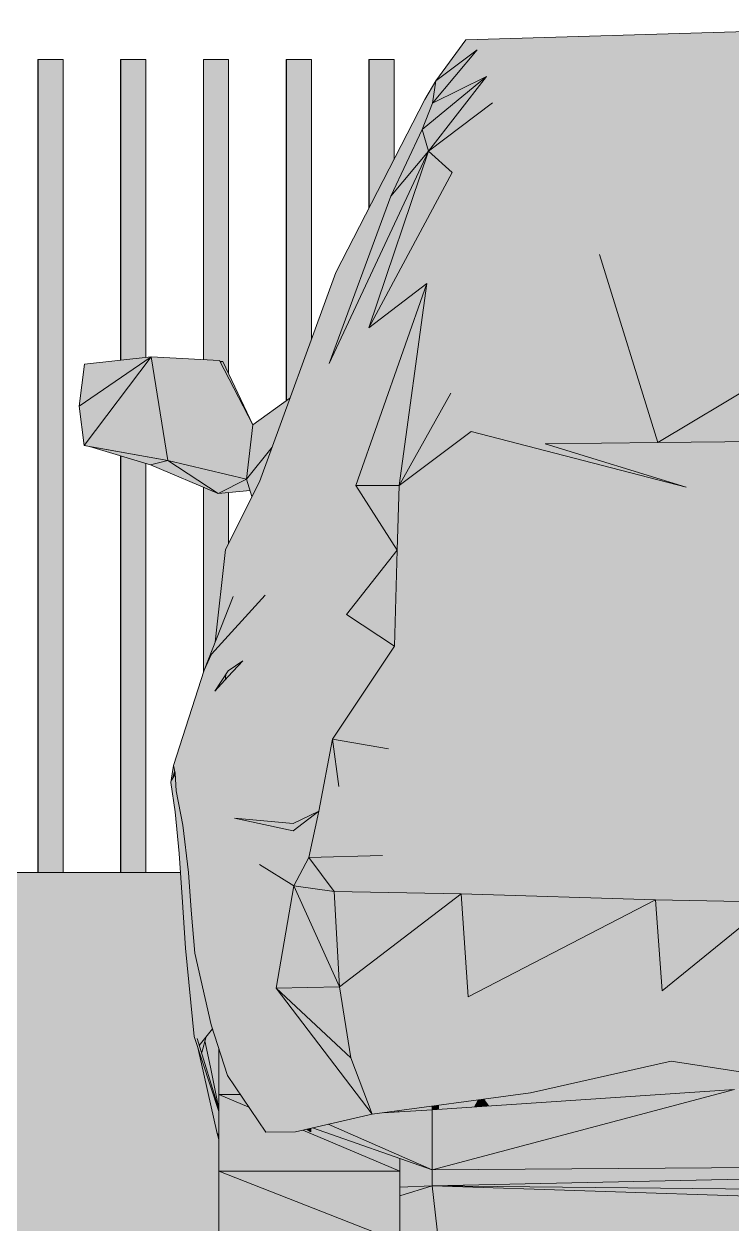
# Model space of a CAD drawing. Header units: millimetres. Extents: x 365175 to 2667127, y -330297 to -162108.
# Drawn here: x 2306434 to 2307288, y -323757 to -322311 of the extents above; entities that cross this region are included whole.
import ezdxf

# ---------------------------------------------------------------- set-up
doc = ezdxf.new("R2010")
doc.units = ezdxf.units.MM
doc.header["$MEASUREMENT"] = 0
doc.layers.add('Cars', color=7, linetype='Continuous')
doc.layers.add('TopoAlt', color=7, linetype='Continuous')

# ---------------------------------------------------------------- blocks, each defined once
blk = doc.blocks.new('Élément de coupe_1405_4', base_point=(2775447.7, -323933.6))
at = {"layer": 'TopoAlt', "linetype": 'Continuous', "lineweight": 0, "true_color": 0x000000}
for points in [[(2302861.8, -323933.6), (2306669.4, -323933.6), (2306669.4, -323655.8), (2306667.3, -323648.3), (2306643.8, -323544.7), (2306643.8, -323544.5), (2306639.6, -323531.6), (2306629.3, -323425.1), (2306625.2, -323363.5), (2306623.1, -323333.6), (2302861.8, -323333.6)], [(2306654.1, -323531.6), (2306652.6, -323536.8), (2306659.1, -323568.5), (2306669.3, -323618.8), (2306669.4, -323619), (2306669.4, -323546.4), (2306661.6, -323522.1)]]:
    blk.add_hatch(color=18, dxfattribs=at).paths.add_polyline_path(points)
at = {"layer": 'TopoAlt', "color": 190, "linetype": 'Continuous', "lineweight": 5, "true_color": 0x8002ff}
blk.add_line((2306623.1, -323333.6), (2302861.8, -323333.6), dxfattribs=at)
blk = doc.blocks.new('Élément de coupe_1485_4', base_point=(2775447.7, -323933.6))
at = {"layer": 'Cars', "linetype": 'Continuous', "lineweight": 0, "true_color": 0x000000}
for points in [[(2306967.1, -322330.1), (2306980.6, -322341.9), (2307604, -322310.8)], [(2307604, -322310.8), (2306980.6, -322341.9), (2307602.9, -322317.2)], [(2306930.7, -322379.2), (2306980.6, -322341.9), (2306967.1, -322330.1)], [(2307602.9, -322317.2), (2306980.6, -322341.9), (2307389, -322335.6)], [(2306926.8, -322406.5), (2306980.6, -322341.9), (2306930.7, -322379.2)], [(2306980.6, -322341.9), (2306926.8, -322406.5), (2306991.9, -322374)], [(2307389, -322335.6), (2306980.6, -322341.9), (2307173.5, -322360.5)], [(2306991.9, -322374), (2307173.5, -322360.5), (2306980.6, -322341.9)], [(2307173.5, -322360.5), (2307234.8, -322381.9), (2307389, -322335.6)], [(2307445.1, -322355.1), (2307389, -322335.6), (2307234.8, -322381.9)], [(2307445.1, -322355.1), (2307234.8, -322381.9), (2307413.1, -322442.2)], [(2306914.4, -322438.1), (2306991.9, -322374), (2306926.8, -322406.5)], [(2306914.4, -322438.1), (2306922.1, -322464.2), (2306991.9, -322374)], [(2306922.1, -322464.2), (2306999.2, -322406.1), (2306991.9, -322374)], [(2306991.9, -322374), (2306999.2, -322406.1), (2307173.5, -322360.5)], [(2306999.2, -322406.1), (2307126.4, -322408.9), (2307173.5, -322360.5)], [(2307234.8, -322381.9), (2307173.5, -322360.5), (2307126.4, -322408.9)], [(2306926.8, -322406.5), (2306930.7, -322379.2), (2306810.4, -322610.3)], [(2306926.8, -322406.5), (2306930.7, -322379.2), (2306810.4, -322610.3)], [(2306917.6, -322402), (2306810.4, -322610.3), (2306930.7, -322379.2)], [(2306917.6, -322402), (2306810.4, -322610.3), (2306930.7, -322379.2)], [(2307234.8, -322381.9), (2307126.4, -322408.9), (2307141.3, -322458.8)], [(2307141.3, -322458.8), (2307413.1, -322442.2), (2307234.8, -322381.9)], [(2306822.9, -322610.1), (2306926.8, -322406.5), (2306810.4, -322610.3)], [(2306822.9, -322610.1), (2306926.8, -322406.5), (2306810.4, -322610.3)], [(2306926.8, -322406.5), (2306822.9, -322610.1), (2306914.4, -322438.1)], [(2306926.8, -322406.5), (2306822.9, -322610.1), (2306914.4, -322438.1)], [(2306950.5, -322489.8), (2306999.2, -322406.1), (2306922.1, -322464.2)], [(2306999.2, -322406.1), (2306950.5, -322489.8), (2307055.4, -322433.6)], [(2307055.4, -322433.6), (2307126.4, -322408.9), (2306999.2, -322406.1)], [(2307126.4, -322408.9), (2307055.4, -322433.6), (2307141.3, -322458.8)], [(2306914.4, -322438.1), (2306822.9, -322610.1), (2306876.7, -322518.6)], [(2306914.4, -322438.1), (2306822.9, -322610.1), (2306876.7, -322518.6)], [(2306922.1, -322464.2), (2306914.4, -322438.1), (2306876.7, -322518.6)], [(2307055.4, -322433.6), (2306950.5, -322489.8), (2307015.5, -322466.2)], [(2307055.4, -322433.6), (2307015.5, -322466.2), (2307141.3, -322458.8)], [(2307141.3, -322458.8), (2307597.4, -322576.3), (2307413.1, -322442.2)], [(2306989.5, -322497.7), (2307141.3, -322458.8), (2307015.5, -322466.2)], [(2307141.3, -322458.8), (2306989.5, -322497.7), (2307127.9, -322588.7)], [(2307127.9, -322588.7), (2307597.4, -322576.3), (2307141.3, -322458.8)], [(2306850, -322677.3), (2306922.1, -322464.2), (2306802.1, -322720.2)], [(2306922.1, -322464.2), (2306876.7, -322518.6), (2306802.1, -322720.2)], [(2306922.1, -322464.2), (2306850, -322677.3), (2306950.5, -322489.8)], [(2306989.5, -322497.7), (2307015.5, -322466.2), (2306950.5, -322489.8)], [(2306920, -322623.9), (2306950.5, -322489.8), (2306850, -322677.3)], [(2306920, -322623.9), (2306989.5, -322497.7), (2306950.5, -322489.8)], [(2306989.5, -322497.7), (2306920, -322623.9), (2306967.4, -322614.6)], [(2306989.5, -322497.7), (2306967.4, -322614.6), (2307127.9, -322588.7)], [(2306876.7, -322518.6), (2306822.9, -322610.1), (2306802.1, -322720.2)], [(2306876.7, -322518.6), (2306822.9, -322610.1), (2306802.1, -322720.2)], [(2307127.9, -322588.7), (2307198.6, -322815.5), (2307597.4, -322576.3)], [(2307597.4, -322576.3), (2307198.6, -322815.5), (2307594.7, -322811.2)], [(2307127.9, -322588.7), (2306967.4, -322614.6), (2307062.6, -322817)], [(2307198.6, -322815.5), (2307127.9, -322588.7), (2307062.6, -322817)], [(2306740.6, -322832.2), (2306822.9, -322610.1), (2306718.2, -322862.7)], [(2306740.6, -322832.2), (2306822.9, -322610.1), (2306718.2, -322862.7)], [(2306718.2, -322862.7), (2306822.9, -322610.1), (2306810.4, -322610.3)], [(2306718.2, -322862.7), (2306822.9, -322610.1), (2306810.4, -322610.3)], [(2306822.9, -322610.1), (2306740.6, -322832.2), (2306802.1, -322720.2)], [(2306822.9, -322610.1), (2306740.6, -322832.2), (2306802.1, -322720.2)], [(2306967.4, -322614.6), (2306920, -322623.9), (2306948.8, -322756.1)], [(2306948.8, -322756.1), (2307062.6, -322817), (2306967.4, -322614.6)], [(2306886.5, -322867.3), (2306920, -322623.9), (2306834.5, -322867.1)], [(2306920, -322623.9), (2306850, -322677.3), (2306834.5, -322867.1)], [(2306886.5, -322867.3), (2306948.8, -322756.1), (2306920, -322623.9)], [(2306834.5, -322867.1), (2306850, -322677.3), (2306769.8, -322897.6)], [(2306850, -322677.3), (2306802.1, -322720.2), (2306769.8, -322897.6)], [(2306501.1, -322771.7), (2306507.1, -322818.9), (2306587.6, -322712.3)], [(2306587.6, -322712.3), (2306507.2, -322721.1), (2306501.1, -322771.7)], [(2306507.1, -322818.9), (2306607.7, -322837.2), (2306587.6, -322712.3)], [(2306607.7, -322837.2), (2306670.3, -322716.5), (2306587.6, -322712.3)], [(2306607.7, -322837.2), (2306702.7, -322859.5), (2306670.3, -322716.5)], [(2306710.1, -322794.3), (2306670.3, -322716.5), (2306702.7, -322859.5)], [(2306670.7, -322717.4), (2306670.8, -322717.4), (2306674.3, -322717.6)], [(2306670.7, -322717.4), (2306670.8, -322717.4), (2306674.3, -322717.6)], [(2306670.8, -322717.4), (2306671.3, -322718.4), (2306674.3, -322717.6)], [(2306670.8, -322717.4), (2306671.3, -322718.4), (2306674.3, -322717.6)], [(2306674.3, -322717.6), (2306671.3, -322718.4), (2306710.1, -322794.3)], [(2306674.3, -322717.6), (2306671.3, -322718.4), (2306710.1, -322794.3)], [(2306760.7, -322825.9), (2306802.1, -322720.2), (2306740.6, -322832.2)], [(2306760.7, -322825.9), (2306802.1, -322720.2), (2306740.6, -322832.2)], [(2306778.6, -322799), (2306802.1, -322720.2), (2306760.7, -322825.9)], [(2306778.6, -322799), (2306802.1, -322720.2), (2306760.7, -322825.9)], [(2306802.1, -322720.2), (2306778.6, -322799), (2306769.8, -322897.6)], [(2306802.1, -322720.2), (2306778.6, -322799), (2306769.8, -322897.6)], [(2306710.1, -322794.3), (2306702.7, -322859.5), (2306733.4, -322821), (2306755, -322762)], [(2306973.6, -322802.2), (2306948.8, -322756.1), (2306886.5, -322867.3)], [(2306973.6, -322802.2), (2307062.6, -322817), (2306948.8, -322756.1)], [(2306769.8, -322897.6), (2306778.6, -322799), (2306721.8, -322907.1)], [(2306769.8, -322897.6), (2306778.6, -322799), (2306721.8, -322907.1)], [(2306778.6, -322799), (2306760.7, -322825.9), (2306721.8, -322907.1)], [(2306778.6, -322799), (2306760.7, -322825.9), (2306721.8, -322907.1)], [(2306886.5, -322867.3), (2307232.4, -322869.3), (2306973.6, -322802.2)], [(2306973.6, -322802.2), (2307232.4, -322869.3), (2307062.6, -322817)], [(2306607.7, -322837.2), (2306507.1, -322818.9), (2306513.5, -322820.3)], [(2306607.7, -322837.2), (2306507.1, -322818.9), (2306513.5, -322820.3)], [(2306607.7, -322837.2), (2306513.5, -322820.3), (2306587, -322842.3)], [(2306607.7, -322837.2), (2306513.5, -322820.3), (2306587, -322842.3)], [(2306702.7, -322859.5), (2306709.2, -322880.7), (2306718.2, -322862.7), (2306733.4, -322821)], [(2306703.2, -322861.2), (2306709.2, -322880.7), (2306718.2, -322862.7), (2306733.4, -322821), (2306714.3, -322844.9)], [(2306725.5, -322829), (2306714.3, -322844.9), (2306733.4, -322821), (2306734.9, -322816.9)], [(2307198.6, -322815.5), (2307062.6, -322817), (2307232.4, -322869.3)], [(2307198.6, -322815.5), (2307232.4, -322869.3), (2307594.7, -322811.2)], [(2307594.7, -322861.2), (2307594.7, -322811.2), (2307232.4, -322869.3)], [(2306587, -322842.3), (2306668.6, -322876.9), (2306607.7, -322837.2)], [(2306587, -322842.3), (2306668.6, -322876.9), (2306607.7, -322837.2)], [(2306668.6, -322876.9), (2306702.7, -322859.5), (2306607.7, -322837.2)], [(2306668.6, -322876.9), (2306702.7, -322859.5), (2306607.7, -322837.2)], [(2306721.8, -322907.1), (2306740.6, -322832.2), (2306677.5, -322944.5)], [(2306721.8, -322907.1), (2306740.6, -322832.2), (2306677.5, -322944.5)], [(2306740.6, -322832.2), (2306718.2, -322862.7), (2306677.5, -322944.5)], [(2306740.6, -322832.2), (2306718.2, -322862.7), (2306677.5, -322944.5)], [(2306760.7, -322825.9), (2306740.6, -322832.2), (2306721.8, -322907.1)], [(2306760.7, -322825.9), (2306740.6, -322832.2), (2306721.8, -322907.1)], [(2306668.6, -322876.9), (2306707, -322873.3), (2306702.7, -322859.5)], [(2306668.6, -322876.9), (2306707, -322873.3), (2306702.7, -322859.5)], [(2307594.7, -322861.2), (2307232.4, -322869.3), (2307594.7, -322933.2)], [(2306823.3, -323022.9), (2306834.5, -322867.1), (2306745.7, -323033.2)], [(2306769.8, -322897.6), (2306745.7, -323033.2), (2306834.5, -322867.1)], [(2306823.3, -323022.9), (2306884.4, -322945.3), (2306834.5, -322867.1)], [(2306886.5, -322867.3), (2306834.5, -322867.1), (2306884.4, -322945.3)], [(2306886.5, -322867.3), (2306884.4, -322945.3), (2307232.4, -322869.3)], [(2306884.4, -322945.3), (2307594.7, -323033.7), (2307232.4, -322869.3)], [(2307594.7, -323033.7), (2307594.7, -322933.2), (2307232.4, -322869.3)], [(2306721.8, -322907.1), (2306677.5, -322944.5), (2306686.7, -323000.9)], [(2306721.8, -322907.1), (2306677.5, -322944.5), (2306686.7, -323000.9)], [(2306725.3, -322999.3), (2306721.8, -322907.1), (2306686.7, -323000.9)], [(2306725.3, -322999.3), (2306721.8, -322907.1), (2306686.7, -323000.9)], [(2306769.8, -322897.6), (2306721.8, -322907.1), (2306725.3, -322999.3)], [(2306769.8, -322897.6), (2306721.8, -322907.1), (2306725.3, -322999.3)], [(2306745.7, -323033.2), (2306769.8, -322897.6), (2306725.3, -322999.3)], [(2306745.7, -323033.2), (2306769.8, -322897.6), (2306725.3, -322999.3)], [(2306677.5, -322944.5), (2306664.9, -323056.2), (2306677.5, -323024.3)], [(2306677.5, -322944.5), (2306664.9, -323056.2), (2306677.5, -323024.3)], [(2306677.5, -323024.3), (2306686.7, -323000.9), (2306677.5, -322944.5)], [(2306677.5, -323024.3), (2306686.7, -323000.9), (2306677.5, -322944.5)], [(2306881.2, -323061.1), (2306884.4, -322945.3), (2306823.3, -323022.9)], [(2306881.2, -323061.1), (2307594.7, -323033.7), (2306884.4, -322945.3)], [(2306686.7, -323000.9), (2306651.6, -323089.8), (2306660.6, -323070.5), (2306725.3, -322999.3)], [(2306686.7, -323000.9), (2306651.6, -323089.8), (2306660.6, -323070.5), (2306725.3, -322999.3)], [(2306725.3, -322999.3), (2306660.6, -323070.5), (2306745.7, -323033.2)], [(2306745.7, -323033.2), (2306725.3, -322999.3), (2306677.6, -323051.8), (2306681.2, -323052.1)], [(2306823.3, -323022.9), (2306745.7, -323033.2), (2306729.2, -323076.2)], [(2306769.4, -323111.3), (2306823.3, -323022.9), (2306729.2, -323076.2)], [(2306806.4, -323173), (2306823.3, -323022.9), (2306769.4, -323111.3)], [(2306823.3, -323022.9), (2306806.4, -323173), (2306881.2, -323061.1)], [(2306698.1, -323078.6), (2306745.7, -323033.2), (2306660.6, -323070.5)], [(2306698.1, -323078.6), (2306729.2, -323076.2), (2306745.7, -323033.2)], [(2307594.7, -323033.7), (2306881.2, -323061.1), (2307594.7, -323161)], [(2306873.9, -323184.9), (2306881.2, -323061.1), (2306806.4, -323173)], [(2306873.9, -323184.9), (2307594.7, -323161), (2306881.2, -323061.1)], [(2306660.6, -323070.5), (2306651.6, -323089.8), (2306614.7, -323204.7)], [(2306660.6, -323070.5), (2306651.6, -323089.8), (2306614.7, -323204.7)], [(2306616.5, -323214), (2306660.6, -323070.5), (2306614.7, -323204.7)], [(2306616.5, -323214), (2306660.6, -323070.5), (2306614.7, -323204.7)], [(2306617.9, -323235.4), (2306660.6, -323070.5), (2306616.5, -323214)], [(2306617.9, -323235.4), (2306660.6, -323070.5), (2306616.5, -323214)], [(2306617.9, -323235.4), (2306664.5, -323115.2), (2306660.6, -323070.5)], [(2306617.9, -323235.4), (2306664.5, -323115.2), (2306660.6, -323070.5)], [(2306769.4, -323111.3), (2306729.2, -323076.2), (2306654.8, -323200.9)], [(2306654.8, -323200.9), (2306729.2, -323076.2), (2306657, -323157.6)], [(2306664.5, -323115.2), (2306657, -323157.6), (2306729.2, -323076.2)], [(2306664.5, -323115.2), (2306680.4, -323090.5), (2306660.6, -323070.5)], [(2306680.4, -323090.5), (2306698.1, -323078.6), (2306660.6, -323070.5)], [(2306664.5, -323115.2), (2306729.2, -323076.2), (2306680.4, -323097.7)], [(2306676.9, -323101.6), (2306680.4, -323097.7), (2306698.1, -323078.6), (2306680.4, -323090.5), (2306677.8, -323094.6), (2306677.4, -323099.1)], [(2306676.9, -323101.6), (2306680.4, -323097.7), (2306698.1, -323078.6), (2306680.4, -323090.5), (2306677.8, -323094.6), (2306677.4, -323099.1)], [(2306698.1, -323078.6), (2306680.4, -323097.7), (2306729.2, -323076.2)], [(2306680.4, -323097.7), (2306680.8, -323097.5), (2306698.1, -323078.6)], [(2306664.5, -323115.2), (2306675.7, -323102.9), (2306677.4, -323099.1), (2306677.8, -323094.6)], [(2306664.5, -323115.2), (2306675.7, -323102.9), (2306677.4, -323099.1), (2306677.8, -323094.6)], [(2306680.3, -323097.9), (2306680.8, -323097.5), (2306680.4, -323097.7)], [(2306654.8, -323200.9), (2306688.1, -323268.2), (2306769.4, -323111.3)], [(2306675.7, -323102.9), (2306676.9, -323101.6), (2306677.4, -323099.1)], [(2306675.7, -323102.9), (2306676.9, -323101.6), (2306677.4, -323099.1)], [(2306806.4, -323173), (2306769.4, -323111.3), (2306688.1, -323268.2)], [(2306617.9, -323235.4), (2306625.8, -323276.7), (2306664.5, -323115.2)], [(2306617.9, -323235.4), (2306625.8, -323276.7), (2306664.5, -323115.2)], [(2306664.5, -323115.2), (2306625.8, -323276.7), (2306657, -323157.6)], [(2306664.5, -323115.2), (2306625.8, -323276.7), (2306657, -323157.6)], [(2306654.8, -323200.9), (2306657, -323157.6), (2306625.8, -323276.7)], [(2306654.8, -323200.9), (2306657, -323157.6), (2306625.8, -323276.7)], [(2307596.9, -323317.2), (2307594.7, -323161), (2306866.6, -323313.2)], [(2306866.6, -323313.2), (2307594.7, -323161), (2306873.9, -323184.9)], [(2306688.1, -323268.2), (2306758.9, -323274.9), (2306806.4, -323173)], [(2306758.9, -323274.9), (2306789.7, -323259.9), (2306806.4, -323173)], [(2306814, -323230.2), (2306806.4, -323173), (2306789.7, -323259.9)], [(2306806.4, -323173), (2306814, -323230.2), (2306873.9, -323184.9)], [(2306866.6, -323313.2), (2306873.9, -323184.9), (2306814, -323230.2)], [(2306613.8, -323209.6), (2306611.5, -323225.1), (2306615.8, -323210.5), (2306615, -323206)], [(2306613.8, -323209.6), (2306611.5, -323225.1), (2306615.8, -323210.5), (2306615, -323206)], [(2306615.8, -323210.5), (2306611.5, -323225.1), (2306616.7, -323216.8), (2306616.5, -323214)], [(2306615.8, -323210.5), (2306611.5, -323225.1), (2306616.7, -323216.8), (2306616.5, -323214)], [(2306614.7, -323204.7), (2306613.8, -323209.6), (2306615, -323206)], [(2306614.7, -323204.7), (2306613.8, -323209.6), (2306615, -323206)], [(2306632.6, -323333.7), (2306654.8, -323200.9), (2306625.8, -323276.7)], [(2306632.6, -323333.7), (2306654.8, -323200.9), (2306625.8, -323276.7)], [(2306632.6, -323333.7), (2306655.1, -323316), (2306654.8, -323200.9)], [(2306632.6, -323333.7), (2306655.1, -323316), (2306654.8, -323200.9)], [(2306688.1, -323268.2), (2306654.8, -323200.9), (2306655.1, -323316)], [(2306688.1, -323268.2), (2306654.8, -323200.9), (2306655.1, -323316)], [(2306616.7, -323216.8), (2306611.5, -323225.1), (2306616.8, -323260.5), (2306620.4, -323248.8), (2306617.9, -323235.4)], [(2306616.7, -323216.8), (2306611.5, -323225.1), (2306616.8, -323260.5), (2306620.4, -323248.8), (2306617.9, -323235.4)], [(2306814, -323230.2), (2306789.7, -323259.9), (2306866.6, -323313.2)], [(2306616.8, -323260.5), (2306621.6, -323310.9), (2306626.3, -323281.2), (2306625.8, -323276.7), (2306620.4, -323248.8)], [(2306616.8, -323260.5), (2306621.6, -323310.9), (2306626.3, -323281.2), (2306625.8, -323276.7), (2306620.4, -323248.8)], [(2306718.2, -323324.3), (2306688.1, -323268.2), (2306655.1, -323316)], [(2306718.2, -323324.3), (2306688.1, -323268.2), (2306655.1, -323316)], [(2306688.1, -323268.2), (2306758.9, -323283.4), (2306789.7, -323259.9), (2306758.9, -323274.9)], [(2306688.1, -323268.2), (2306758.9, -323283.4), (2306789.7, -323259.9), (2306758.9, -323274.9)], [(2306688.1, -323268.2), (2306718.2, -323324.3), (2306758.9, -323283.4)], [(2306777.8, -323315.8), (2306789.7, -323259.9), (2306758.9, -323283.4)], [(2306866.6, -323313.2), (2306789.7, -323259.9), (2306777.8, -323315.8)], [(2306621.6, -323310.9), (2306627.8, -323293.8), (2306626.3, -323281.2)], [(2306621.6, -323310.9), (2306627.8, -323293.8), (2306626.3, -323281.2)], [(2306777.8, -323315.8), (2306758.9, -323283.4), (2306718.2, -323324.3)], [(2306621.6, -323310.9), (2306625.2, -323363.5), (2306631.7, -323325.9), (2306627.8, -323293.8)], [(2306621.6, -323310.9), (2306625.2, -323363.5), (2306631.7, -323325.9), (2306627.8, -323293.8)], [(2306866.6, -323313.2), (2306777.8, -323315.8), (2306808.5, -323356.8)], [(2306866.6, -323313.2), (2306808.5, -323356.8), (2306961.3, -323359.7)], [(2306866.6, -323313.2), (2306961.3, -323359.7), (2307596.9, -323317.2)], [(2306625.2, -323363.5), (2306629.3, -323425.1), (2306634.9, -323363.3), (2306632.6, -323333.7), (2306631.7, -323325.9)], [(2306625.2, -323363.5), (2306629.3, -323425.1), (2306634.9, -323363.3), (2306632.6, -323333.7), (2306631.7, -323325.9)], [(2306632.6, -323333.7), (2306636.1, -323379.1), (2306655.1, -323316)], [(2306632.6, -323333.7), (2306636.1, -323379.1), (2306655.1, -323316)], [(2306655.1, -323316), (2306636.1, -323379.1), (2306686.3, -323480.9)], [(2306655.1, -323316), (2306636.1, -323379.1), (2306686.3, -323480.9)], [(2306655.1, -323316), (2306686.3, -323480.9), (2306718.2, -323324.3)], [(2306655.1, -323316), (2306686.3, -323480.9), (2306718.2, -323324.3)], [(2306738.2, -323473.1), (2306718.2, -323324.3), (2306686.3, -323480.9)], [(2306738.2, -323473.1), (2306718.2, -323324.3), (2306686.3, -323480.9)], [(2306777.8, -323315.8), (2306718.2, -323324.3), (2306759.7, -323350)], [(2306759.7, -323350), (2306718.2, -323324.3), (2306738.2, -323473.1)], [(2306759.7, -323350), (2306718.2, -323324.3), (2306738.2, -323473.1)], [(2306777.8, -323315.8), (2306759.7, -323350), (2306808.5, -323356.8)], [(2306961.3, -323359.7), (2307195.4, -323366.8), (2307596.9, -323317.2)], [(2307195.4, -323366.8), (2307335.3, -323369.4), (2307596.9, -323317.2)], [(2306738.2, -323473.1), (2306814.8, -323471.8), (2306759.7, -323350)], [(2306738.2, -323473.1), (2306814.8, -323471.8), (2306759.7, -323350)], [(2306808.5, -323356.8), (2306759.7, -323350), (2306814.8, -323471.8)], [(2306808.5, -323356.8), (2306814.8, -323471.8), (2306961.3, -323359.7)], [(2306629.3, -323425.1), (2306644, -323447.2), (2306640.3, -323431), (2306636.1, -323379.1), (2306634.9, -323363.3)], [(2306629.3, -323425.1), (2306644, -323447.2), (2306640.3, -323431), (2306636.1, -323379.1), (2306634.9, -323363.3)], [(2306969.9, -323483.5), (2306961.3, -323359.7), (2306814.8, -323471.8)], [(2306961.3, -323359.7), (2306969.9, -323483.5), (2307195.4, -323366.8)], [(2306969.9, -323483.5), (2307203.7, -323476.4), (2307195.4, -323366.8)], [(2307195.4, -323366.8), (2307203.7, -323476.4), (2307335.3, -323369.4)], [(2307335.3, -323369.4), (2307203.7, -323476.4), (2307339, -323485.3)], [(2306636.1, -323379.1), (2306640.3, -323431), (2306686.3, -323480.9)], [(2306636.1, -323379.1), (2306640.3, -323431), (2306686.3, -323480.9)], [(2306629.3, -323425.1), (2306639.6, -323531.6), (2306657.2, -323504.7), (2306644, -323447.2)], [(2306629.3, -323425.1), (2306639.6, -323531.6), (2306657.2, -323504.7), (2306644, -323447.2)], [(2306686.3, -323480.9), (2306640.3, -323431), (2306660.1, -323517.4)], [(2306686.3, -323480.9), (2306640.3, -323431), (2306660.1, -323517.4)], [(2306738.2, -323473.1), (2306686.3, -323480.9), (2306761.7, -323646.3)], [(2306738.2, -323473.1), (2306686.3, -323480.9), (2306761.7, -323646.3)], [(2306814.8, -323471.8), (2306738.2, -323473.1), (2306828.3, -323557.4)], [(2306814.8, -323471.8), (2306738.2, -323473.1), (2306828.3, -323557.4)], [(2306761.7, -323646.3), (2306854.2, -323625.2), (2306738.2, -323473.1)], [(2306761.7, -323646.3), (2306854.2, -323625.2), (2306738.2, -323473.1)], [(2306854.2, -323625.2), (2306828.3, -323557.4), (2306738.2, -323473.1)], [(2306854.2, -323625.2), (2306828.3, -323557.4), (2306738.2, -323473.1)], [(2306814.8, -323471.8), (2306828.3, -323557.4), (2306969.9, -323483.5)], [(2306660.1, -323517.4), (2306679.7, -323578.7), (2306686.3, -323480.9)], [(2306660.1, -323517.4), (2306679.7, -323578.7), (2306686.3, -323480.9)], [(2306725.8, -323646.7), (2306686.3, -323480.9), (2306679.7, -323578.7)], [(2306725.8, -323646.7), (2306686.3, -323480.9), (2306679.7, -323578.7)], [(2306725.8, -323646.7), (2306761.7, -323646.3), (2306686.3, -323480.9)], [(2306725.8, -323646.7), (2306761.7, -323646.3), (2306686.3, -323480.9)], [(2307045.1, -323599.6), (2306969.9, -323483.5), (2306828.3, -323557.4)], [(2307045.1, -323599.6), (2306969.9, -323483.5), (2306828.3, -323557.4)], [(2306969.9, -323483.5), (2307045.1, -323599.6), (2307203.7, -323476.4)], [(2307203.7, -323476.4), (2307045.1, -323599.6), (2307214.6, -323561.1)], [(2307300.5, -323574.7), (2307203.7, -323476.4), (2307214.6, -323561.1)], [(2307203.7, -323476.4), (2307300.5, -323574.7), (2307339, -323485.3)], [(2306639.6, -323531.6), (2306643.1, -323533.8), (2306657.8, -323507.2), (2306657.2, -323504.7)], [(2306639.6, -323531.6), (2306643.1, -323533.8), (2306657.8, -323507.2), (2306657.2, -323504.7)], [(2306657.8, -323507.2), (2306643.1, -323533.8), (2306645.4, -323541.2), (2306658.6, -323510.9)], [(2306657.8, -323507.2), (2306643.1, -323533.8), (2306645.4, -323541.2), (2306658.6, -323510.9)], [(2306658.6, -323510.9), (2306645.4, -323541.2), (2306645.7, -323542.3), (2306661.6, -323522.1), (2306660.1, -323517.4)], [(2306658.6, -323510.9), (2306645.4, -323541.2), (2306645.7, -323542.3), (2306661.6, -323522.1), (2306660.1, -323517.4)], [(2306643.1, -323533.8), (2306639.6, -323531.6), (2306669.4, -323622.1), (2306669.4, -323619)], [(2306643.1, -323533.8), (2306639.6, -323531.6), (2306669.4, -323622.1), (2306669.4, -323619)], [(2306654.1, -323531.6), (2306645.7, -323542.3), (2306648, -323549.7), (2306648.8, -323550.6)], [(2306654.1, -323531.6), (2306645.7, -323542.3), (2306648, -323549.7), (2306648.8, -323550.6)], [(2306643.8, -323544.5), (2306643.8, -323544.7), (2306667.3, -323648.3), (2306648.1, -323557.3)], [(2306643.8, -323544.5), (2306643.8, -323544.7), (2306667.3, -323648.3), (2306648.1, -323557.3)], [(2306648.8, -323550.6), (2306650.1, -323556.4), (2306661, -323591.8), (2306651.4, -323541.4)], [(2306648.8, -323550.6), (2306650.1, -323556.4), (2306661, -323591.8), (2306651.4, -323541.4)], [(2306652.1, -323538.9), (2306651.4, -323541.4), (2306661, -323591.8), (2306668.6, -323616.6)], [(2306652.1, -323538.9), (2306651.4, -323541.4), (2306661, -323591.8), (2306668.6, -323616.6)], [(2306652.1, -323538.9), (2306668.6, -323616.6), (2306669.3, -323618.8), (2306659.1, -323568.5), (2306652.3, -323538)], [(2306652.1, -323538.9), (2306668.6, -323616.6), (2306669.3, -323618.8), (2306659.1, -323568.5), (2306652.3, -323538)], [(2306652.3, -323538), (2306659.1, -323568.5), (2306652.6, -323536.8)], [(2306652.3, -323538), (2306659.1, -323568.5), (2306652.6, -323536.8)], [(2306648, -323549.7), (2306649.6, -323555), (2306648.8, -323550.6)], [(2306648, -323549.7), (2306649.6, -323555), (2306648.8, -323550.6)], [(2306669.4, -323622.1), (2306648.1, -323557.3), (2306667.3, -323648.3), (2306669.4, -323650.7)], [(2306669.4, -323622.1), (2306648.1, -323557.3), (2306667.3, -323648.3), (2306669.4, -323650.7)], [(2306650.1, -323556.4), (2306648.8, -323550.6), (2306649.6, -323555)], [(2306650.1, -323556.4), (2306648.8, -323550.6), (2306649.6, -323555)], [(2306669.4, -323601.4), (2306695, -323601.4), (2306679.7, -323578.7), (2306669.4, -323546.4)], [(2306669.4, -323601.4), (2306695, -323601.4), (2306679.7, -323578.7), (2306669.4, -323546.4)], [(2306854.2, -323625.2), (2307045.1, -323599.6), (2306828.3, -323557.4)], [(2306854.2, -323625.2), (2307045.1, -323599.6), (2306828.3, -323557.4)], [(2307191.4, -323566.3), (2307131.1, -323580), (2307150.2, -323604.7), (2307284.7, -323572.2), (2307243.5, -323565.7)], [(2307191.4, -323566.3), (2307131.1, -323580), (2307150.2, -323604.7), (2307284.7, -323572.2), (2307243.5, -323565.7)], [(2307150.2, -323604.7), (2307154.6, -323604.7), (2307290.8, -323595.5), (2307338.6, -323595.4), (2307324.3, -323576.1), (2307300.5, -323574.7), (2307284.7, -323572.2)], [(2307150.2, -323604.7), (2307154.6, -323604.7), (2307290.8, -323595.5), (2307338.6, -323595.4), (2307324.3, -323576.1), (2307300.5, -323574.7), (2307284.7, -323572.2)], [(2307191.4, -323566.3), (2307243.5, -323565.7), (2307214.6, -323561.1)], [(2307191.4, -323566.3), (2307243.5, -323565.7), (2307214.6, -323561.1)], [(2307045.1, -323599.6), (2307026.8, -323602), (2307150.2, -323604.7), (2307095.3, -323588.2)], [(2307045.1, -323599.6), (2307026.8, -323602), (2307150.2, -323604.7), (2307095.3, -323588.2)], [(2307095.3, -323588.2), (2307150.2, -323604.7), (2307131.1, -323580)], [(2307095.3, -323588.2), (2307150.2, -323604.7), (2307131.1, -323580)], [(2306705.4, -323616.7), (2306669.4, -323601.4), (2306669.4, -323693.9), (2306887.4, -323693.9), (2306770.5, -323644.3), (2306761.7, -323646.3), (2306725.8, -323646.7)], [(2306705.4, -323616.7), (2306669.4, -323601.4), (2306669.4, -323693.9), (2306887.4, -323693.9), (2306770.5, -323644.3), (2306761.7, -323646.3), (2306725.8, -323646.7)], [(2306669.4, -323601.4), (2306705.4, -323616.7), (2306695, -323601.4)], [(2306669.4, -323601.4), (2306705.4, -323616.7), (2306695, -323601.4)], [(2306926.6, -323692.3), (2307290.8, -323595.5), (2306926.6, -323620.1)], [(2306926.6, -323692.3), (2307290.8, -323595.5), (2306926.6, -323620.1)], [(2306926.6, -323692.3), (2308267.3, -323682.2), (2307290.8, -323595.5)], [(2306926.6, -323692.3), (2308267.3, -323682.2), (2307290.8, -323595.5)], [(2307026.8, -323602), (2306989.3, -323607), (2306995.4, -323615.4), (2307150.1, -323605), (2307150.2, -323604.7)], [(2307026.8, -323602), (2306989.3, -323607), (2306995.4, -323615.4), (2307150.1, -323605), (2307150.2, -323604.7)], [(2306926.6, -323615.4), (2306885, -323621), (2306885.7, -323622.4), (2306926.6, -323620.1)], [(2306926.6, -323615.4), (2306885, -323621), (2306885.7, -323622.4), (2306926.6, -323620.1)], [(2306934, -323614.5), (2306926.6, -323615.4), (2306926.6, -323620.1), (2306934, -323619.6)], [(2306934, -323614.5), (2306926.6, -323615.4), (2306926.6, -323620.1), (2306934, -323619.6)], [(2306934, -323614.5), (2306934, -323619.6), (2306976.7, -323616.7), (2306981.3, -323608.1)], [(2306934, -323614.5), (2306934, -323619.6), (2306976.7, -323616.7), (2306981.3, -323608.1)], [(2306981.3, -323608.1), (2306976.7, -323616.7), (2306984.7, -323616.2), (2306984.9, -323607.6)], [(2306981.3, -323608.1), (2306976.7, -323616.7), (2306984.7, -323616.2), (2306984.9, -323607.6)], [(2306984.9, -323607.6), (2306984.7, -323616.2), (2306995.4, -323615.4), (2306989.3, -323607)], [(2306984.9, -323607.6), (2306984.7, -323616.2), (2306995.4, -323615.4), (2306989.3, -323607)], [(2307150.2, -323604.7), (2307150.1, -323605), (2307150.5, -323605)], [(2307150.2, -323604.7), (2307150.1, -323605), (2307150.5, -323605)], [(2307154.6, -323604.7), (2307150.2, -323604.7), (2307150.5, -323605)], [(2307154.6, -323604.7), (2307150.2, -323604.7), (2307150.5, -323605)], [(2306800.9, -323637.3), (2306926.6, -323692.3), (2306926.6, -323620.1), (2306867.5, -323623.4), (2306854.2, -323625.2)], [(2306800.9, -323637.3), (2306926.6, -323692.3), (2306926.6, -323620.1), (2306867.5, -323623.4), (2306854.2, -323625.2)], [(2306867.5, -323623.4), (2306885.7, -323622.4), (2306885, -323621)], [(2306867.5, -323623.4), (2306885.7, -323622.4), (2306885, -323621)], [(2306774.8, -323643.3), (2306770.5, -323644.3), (2306887.4, -323693.9), (2306887.4, -323678.5), (2306782.3, -323641.6), (2306780, -323642.1), (2306780, -323646.4)], [(2306774.8, -323643.3), (2306770.5, -323644.3), (2306887.4, -323693.9), (2306887.4, -323678.5), (2306782.3, -323641.6), (2306780, -323642.1), (2306780, -323646.4)], [(2306774.8, -323643.3), (2306780, -323646.4), (2306778.9, -323642.4)], [(2306774.8, -323643.3), (2306780, -323646.4), (2306778.9, -323642.4)], [(2306778.9, -323642.4), (2306780, -323646.4), (2306780, -323642.1)], [(2306778.9, -323642.4), (2306780, -323646.4), (2306780, -323642.1)], [(2306800.9, -323637.3), (2306782.3, -323641.6), (2306926.6, -323692.3)], [(2306800.9, -323637.3), (2306782.3, -323641.6), (2306926.6, -323692.3)], [(2306667.3, -323648.3), (2306669.4, -323655.8), (2306669.4, -323650.7)], [(2306667.3, -323648.3), (2306669.4, -323655.8), (2306669.4, -323650.7)], [(2306887.4, -323713), (2306926.6, -323711.7), (2306926.6, -323692.3), (2306887.4, -323678.5), (2306887.4, -323693.9)], [(2306887.4, -323713), (2306926.6, -323711.7), (2306926.6, -323692.3), (2306887.4, -323678.5), (2306887.4, -323693.9)], [(2306926.6, -323711.7), (2308267.3, -323682.2), (2306926.6, -323692.3)], [(2306926.6, -323711.7), (2308267.3, -323682.2), (2306926.6, -323692.3)], [(2306926.6, -323711.7), (2308267.3, -323724.9), (2308267.3, -323682.2)], [(2306926.6, -323711.7), (2308267.3, -323724.9), (2308267.3, -323682.2)], [(2306669.4, -323779.5), (2306887.4, -323779.5), (2306669.4, -323693.9)], [(2306669.4, -323779.5), (2306887.4, -323779.5), (2306669.4, -323693.9)], [(2306887.4, -323693.9), (2306669.4, -323693.9), (2306887.4, -323779.5)], [(2306887.4, -323693.9), (2306669.4, -323693.9), (2306887.4, -323779.5)], [(2306887.4, -323713), (2306887.4, -323723.5), (2306926.6, -323711.7)], [(2306887.4, -323713), (2306887.4, -323723.5), (2306926.6, -323711.7)], [(2306887.4, -323776.2), (2306934, -323778.5), (2306926.6, -323711.7), (2306887.4, -323723.5)], [(2306887.4, -323776.2), (2306934, -323778.5), (2306926.6, -323711.7), (2306887.4, -323723.5)], [(2308267.3, -323724.9), (2306926.6, -323711.7), (2308267.3, -323755.1)], [(2308267.3, -323724.9), (2306926.6, -323711.7), (2308267.3, -323755.1)], [(2306926.6, -323711.7), (2306934, -323778.5), (2308267.3, -323755.1)], [(2306926.6, -323711.7), (2306934, -323778.5), (2308267.3, -323755.1)]]:
    blk.add_hatch(color=18, dxfattribs=at).paths.add_polyline_path(points)
at = {"layer": 'Cars', "color": 7, "linetype": 'Continuous', "lineweight": 5}
for p, q in [((2306967.1, -322330.1), (2307604, -322310.8)), ((2306967.1, -322330.1), (2306930.7, -322379.2)), ((2306980.6, -322341.9), (2306926.8, -322406.5)), ((2306980.6, -322341.9), (2306930.7, -322379.2)), ((2306991.9, -322374), (2306914.4, -322438.1)), ((2306991.9, -322374), (2306922.1, -322464.2)), ((2306991.9, -322374), (2306926.8, -322406.5)), ((2306917.6, -322402), (2306930.7, -322379.2)), ((2306930.7, -322379.2), (2306926.8, -322406.5)), ((2306810.4, -322610.3), (2306917.6, -322402)), ((2306926.8, -322406.5), (2306914.4, -322438.1)), ((2306999.2, -322406.1), (2306922.1, -322464.2)), ((2306914.4, -322438.1), (2306876.7, -322518.6)), ((2306922.1, -322464.2), (2306914.4, -322438.1)), ((2306922.1, -322464.2), (2306802.1, -322720.2)), ((2306850, -322677.3), (2306922.1, -322464.2)), ((2306922.1, -322464.2), (2306876.7, -322518.6)), ((2306950.5, -322489.8), (2306922.1, -322464.2)), ((2306950.5, -322489.8), (2306850, -322677.3)), ((2306876.7, -322518.6), (2306802.1, -322720.2)), ((2307597.4, -322576.3), (2307198.6, -322815.5)), ((2307127.9, -322588.7), (2307198.6, -322815.5)), ((2306718.2, -322862.7), (2306810.4, -322610.3)), ((2306920, -322623.9), (2306834.5, -322867.1)), ((2306920, -322623.9), (2306850, -322677.3)), ((2306886.5, -322867.3), (2306920, -322623.9)), ((2306501.1, -322771.7), (2306587.6, -322712.3)), ((2306501.1, -322771.7), (2306507.2, -322721.1)), ((2306507.1, -322818.9), (2306587.6, -322712.3)), ((2306507.2, -322721.1), (2306587.6, -322712.3)), ((2306670.3, -322716.5), (2306587.6, -322712.3)), ((2306607.7, -322837.2), (2306587.6, -322712.3)), ((2306710.1, -322794.3), (2306670.3, -322716.5)), ((2306670.7, -322717.4), (2306674.3, -322717.6)), ((2306674.3, -322717.6), (2306670.8, -322717.4)), ((2306674.3, -322717.6), (2306671.3, -322718.4)), ((2306674.3, -322717.6), (2306710.1, -322794.3)), ((2306755, -322762), (2306710.1, -322794.3)), ((2306948.8, -322756.1), (2306886.5, -322867.3)), ((2306501.1, -322771.7), (2306507.1, -322818.9)), ((2306710.1, -322794.3), (2306702.7, -322859.5)), ((2306973.6, -322802.2), (2306886.5, -322867.3)), ((2307232.4, -322869.3), (2306973.6, -322802.2)), ((2306507.1, -322818.9), (2306607.7, -322837.2)), ((2306507.1, -322818.9), (2306513.5, -322820.3)), ((2306513.5, -322820.3), (2306607.7, -322837.2)), ((2306513.5, -322820.3), (2306587, -322842.3)), ((2306733.4, -322821), (2306702.7, -322859.5)), ((2307198.6, -322815.5), (2307062.6, -322817)), ((2307062.6, -322817), (2307232.4, -322869.3)), ((2307594.7, -322811.2), (2307198.6, -322815.5)), ((2306587, -322842.3), (2306607.7, -322837.2)), ((2306607.7, -322837.2), (2306702.7, -322859.5)), ((2306607.7, -322837.2), (2306668.6, -322876.9)), ((2306587, -322842.3), (2306668.6, -322876.9)), ((2306668.6, -322876.9), (2306702.7, -322859.5)), ((2306677.5, -322944.5), (2306718.2, -322862.7)), ((2306702.7, -322859.5), (2306709.2, -322880.7)), ((2306668.6, -322876.9), (2306707, -322873.3)), ((2306884.4, -322945.3), (2306834.5, -322867.1)), ((2306886.5, -322867.3), (2306834.5, -322867.1)), ((2306886.5, -322867.3), (2306884.4, -322945.3)), ((2306664.9, -323056.2), (2306677.5, -322944.5)), ((2306884.4, -322945.3), (2306823.3, -323022.9)), ((2306884.4, -322945.3), (2306881.2, -323061.1)), ((2306651.6, -323089.8), (2306686.7, -323000.9)), ((2306660.6, -323070.5), (2306725.3, -322999.3)), ((2306881.2, -323061.1), (2306823.3, -323022.9)), ((2306881.2, -323061.1), (2306806.4, -323173)), ((2306660.6, -323070.5), (2306651.6, -323089.8)), ((2306680.4, -323090.5), (2306698.1, -323078.6)), ((2306698.1, -323078.6), (2306680.4, -323097.7)), ((2306651.6, -323089.8), (2306614.7, -323204.7)), ((2306664.5, -323115.2), (2306680.4, -323090.5)), ((2306677.4, -323099.1), (2306677.8, -323094.6)), ((2306680.4, -323097.7), (2306664.5, -323115.2)), ((2306676.9, -323101.6), (2306677.4, -323099.1)), ((2306789.7, -323259.9), (2306806.4, -323173)), ((2306873.9, -323184.9), (2306806.4, -323173)), ((2306814, -323230.2), (2306806.4, -323173)), ((2306611.5, -323225.1), (2306613.8, -323209.6)), ((2306613.8, -323209.6), (2306614.7, -323204.7)), ((2306614.7, -323204.7), (2306616.5, -323214)), ((2306616.8, -323260.5), (2306611.5, -323225.1)), ((2306616.5, -323214), (2306617.9, -323235.4)), ((2306617.9, -323235.4), (2306625.8, -323276.7)), ((2306621.6, -323310.9), (2306616.8, -323260.5)), ((2306758.9, -323283.4), (2306688.1, -323268.2)), ((2306688.1, -323268.2), (2306758.9, -323274.9)), ((2306789.7, -323259.9), (2306758.9, -323283.4)), ((2306758.9, -323274.9), (2306789.7, -323259.9)), ((2306789.7, -323259.9), (2306777.8, -323315.8)), ((2306625.8, -323276.7), (2306632.6, -323333.7)), ((2306625.2, -323363.5), (2306621.6, -323310.9)), ((2306866.6, -323313.2), (2306777.8, -323315.8)), ((2306718.2, -323324.3), (2306759.7, -323350)), ((2306777.8, -323315.8), (2306759.7, -323350)), ((2306777.8, -323315.8), (2306808.5, -323356.8)), ((2306632.6, -323333.7), (2306636.1, -323379.1)), ((2306759.7, -323350), (2306738.2, -323473.1)), ((2306808.5, -323356.8), (2306759.7, -323350)), ((2306759.7, -323350), (2306814.8, -323471.8)), ((2306808.5, -323356.8), (2306814.8, -323471.8)), ((2306961.3, -323359.7), (2306808.5, -323356.8)), ((2306629.3, -323425.1), (2306625.2, -323363.5)), ((2306961.3, -323359.7), (2306814.8, -323471.8)), ((2306961.3, -323359.7), (2306969.9, -323483.5)), ((2307195.4, -323366.8), (2306961.3, -323359.7)), ((2307195.4, -323366.8), (2306969.9, -323483.5)), ((2307195.4, -323366.8), (2307203.7, -323476.4)), ((2307335.3, -323369.4), (2307195.4, -323366.8)), ((2307335.3, -323369.4), (2307203.7, -323476.4)), ((2306636.1, -323379.1), (2306640.3, -323431)), ((2306639.6, -323531.6), (2306629.3, -323425.1)), ((2306640.3, -323431), (2306660.1, -323517.4)), ((2306814.8, -323471.8), (2306738.2, -323473.1)), ((2306738.2, -323473.1), (2306854.2, -323625.2)), ((2306738.2, -323473.1), (2306828.3, -323557.4)), ((2306814.8, -323471.8), (2306828.3, -323557.4)), ((2306669.4, -323622.1), (2306639.6, -323531.6)), ((2306645.7, -323542.3), (2306661.6, -323522.1)), ((2306648.8, -323550.6), (2306654.1, -323531.6)), ((2306660.1, -323517.4), (2306679.7, -323578.7)), ((2306643.1, -323533.8), (2306669.4, -323619)), ((2306643.8, -323544.5), (2306643.8, -323544.7)), ((2306667.3, -323648.3), (2306643.8, -323544.7)), ((2306652.6, -323536.8), (2306659.1, -323568.5)), ((2306669.4, -323546.4), (2306669.4, -323601.4)), ((2306828.3, -323557.4), (2306854.2, -323625.2)), ((2306659.1, -323568.5), (2306669.3, -323618.8)), ((2307045.1, -323599.6), (2307214.6, -323561.1)), ((2307214.6, -323561.1), (2307300.5, -323574.7)), ((2306679.7, -323578.7), (2306725.8, -323646.7)), ((2306705.4, -323616.7), (2306669.4, -323601.4)), ((2306669.4, -323601.4), (2306669.4, -323693.9)), ((2306695, -323601.4), (2306669.4, -323601.4)), ((2306854.2, -323625.2), (2307045.1, -323599.6)), ((2306926.6, -323692.3), (2307290.8, -323595.5)), ((2307290.8, -323595.5), (2306926.6, -323620.1)), ((2306926.6, -323615.4), (2306926.6, -323620.1)), ((2306934, -323614.5), (2306934, -323619.6)), ((2306761.7, -323646.3), (2306854.2, -323625.2)), ((2306926.6, -323620.1), (2306867.5, -323623.4)), ((2306885, -323621), (2306885.7, -323622.4)), ((2306926.6, -323620.1), (2306926.6, -323692.3)), ((2306725.8, -323646.7), (2306761.7, -323646.3)), ((2306887.4, -323693.9), (2306770.5, -323644.3)), ((2306780, -323646.4), (2306774.8, -323643.3)), ((2306780, -323646.4), (2306778.9, -323642.4)), ((2306780, -323642.1), (2306780, -323646.4)), ((2306782.3, -323641.6), (2306926.6, -323692.3)), ((2306800.9, -323637.3), (2306926.6, -323692.3)), ((2306669.4, -323655.8), (2306667.3, -323648.3)), ((2306669.4, -323650.7), (2306667.3, -323648.3)), ((2306887.4, -323693.9), (2306887.4, -323678.5)), ((2306926.6, -323692.3), (2308267.3, -323682.2)), ((2306926.6, -323711.7), (2308267.3, -323682.2)), ((2306887.4, -323779.5), (2306669.4, -323693.9)), ((2306669.4, -323693.9), (2306669.4, -323779.5)), ((2306669.4, -323693.9), (2306887.4, -323693.9)), ((2306887.4, -323779.5), (2306887.4, -323693.9)), ((2306926.6, -323711.7), (2306926.6, -323692.3)), ((2306887.4, -323713), (2306926.6, -323711.7)), ((2306887.4, -323723.5), (2306926.6, -323711.7)), ((2306934, -323778.5), (2306926.6, -323711.7)), ((2306926.6, -323711.7), (2308267.3, -323724.9)), ((2306926.6, -323711.7), (2308267.3, -323755.1))]:
    blk.add_line(p, q, dxfattribs=at)
blk = doc.blocks.new('Élément de coupe_1498_4', base_point=(2775447.7, -323933.6))
at = {"linetype": 'Continuous', "lineweight": 0, "true_color": 0x000000}
for points in [[(2306850.5, -322353.6), (2306850.2, -322353.6), (2306850.2, -322533), (2306850.5, -322532.3)], [(2306850.5, -322353.6), (2306850.2, -322353.6), (2306850.2, -322533), (2306850.5, -322532.3)], [(2306880.5, -322353.6), (2306850.5, -322353.6), (2306850.5, -322532.3), (2306880.5, -322474.1)]]:
    blk.add_hatch(color=18, dxfattribs=at).paths.add_polyline_path(points)
at = {"color": 18, "linetype": 'Continuous', "lineweight": 5, "true_color": 0x330000}
for p, q in [((2306850.2, -322353.6), (2306850.5, -322353.6)), ((2306850.2, -322533), (2306850.2, -322353.6)), ((2306850.5, -322353.6), (2306880.5, -322353.6)), ((2306850.5, -322532.3), (2306850.5, -322353.6)), ((2306880.5, -322474.1), (2306880.5, -322353.6))]:
    blk.add_line(p, q, dxfattribs=at)
blk = doc.blocks.new('Élément de coupe_1499_4', base_point=(2775447.7, -323933.6))
at = {"linetype": 'Continuous', "lineweight": 0, "true_color": 0x000000}
for points in [[(2306750.4, -322353.6), (2306750.4, -322765.3), (2306750.8, -322765), (2306750.8, -322353.6)], [(2306750.4, -322353.6), (2306750.4, -322765.3), (2306750.8, -322765), (2306750.8, -322353.6)], [(2306750.8, -322353.6), (2306750.8, -322765), (2306755, -322762), (2306780.8, -322691.4), (2306780.8, -322353.6)]]:
    blk.add_hatch(color=18, dxfattribs=at).paths.add_polyline_path(points)
at = {"color": 18, "linetype": 'Continuous', "lineweight": 5, "true_color": 0x330000}
for p, q in [((2306750.4, -322353.6), (2306750.8, -322353.6)), ((2306750.4, -322765.3), (2306750.4, -322353.6)), ((2306750.8, -322353.6), (2306780.8, -322353.6)), ((2306750.8, -322765), (2306750.8, -322353.6)), ((2306780.8, -322691.4), (2306780.8, -322353.6))]:
    blk.add_line(p, q, dxfattribs=at)
blk = doc.blocks.new('Élément de coupe_1500_4', base_point=(2775447.7, -323933.6))
at = {"linetype": 'Continuous', "lineweight": 0, "true_color": 0x000000}
for points in [[(2306650.7, -322353.6), (2306650.7, -322715.5), (2306651, -322715.5), (2306651, -322353.6)], [(2306650.7, -322353.6), (2306650.7, -322715.5), (2306651, -322715.5), (2306651, -322353.6)], [(2306651, -322715.5), (2306670.3, -322716.5), (2306670.6, -322717.2), (2306670.7, -322717.4), (2306674.3, -322717.6), (2306681, -322732), (2306681, -322353.6), (2306651, -322353.6)], [(2306650.7, -323092.8), (2306651, -323091.8), (2306651, -322869.4), (2306650.7, -322869.3)], [(2306650.7, -323092.8), (2306651, -323091.8), (2306651, -322869.4), (2306650.7, -322869.3)], [(2306668.6, -322876.9), (2306651, -322869.4), (2306651, -323091.8), (2306651.6, -323089.8), (2306664.9, -323056.2), (2306677.5, -322944.5), (2306681, -322937.5), (2306681, -322875.8)]]:
    blk.add_hatch(color=18, dxfattribs=at).paths.add_polyline_path(points)
at = {"color": 18, "linetype": 'Continuous', "lineweight": 5, "true_color": 0x330000}
for p, q in [((2306650.7, -322353.6), (2306651, -322353.6)), ((2306650.7, -322715.5), (2306650.7, -322353.6)), ((2306651, -322353.6), (2306681, -322353.6)), ((2306651, -322715.5), (2306651, -322353.6)), ((2306681, -322732), (2306681, -322353.6)), ((2306650.7, -323092.8), (2306650.7, -322869.3)), ((2306651, -323091.8), (2306651, -322869.4)), ((2306681, -322937.5), (2306681, -322875.8))]:
    blk.add_line(p, q, dxfattribs=at)
blk = doc.blocks.new('Élément de coupe_1501_4', base_point=(2775447.7, -323933.6))
at = {"linetype": 'Continuous', "lineweight": 0, "true_color": 0x000000}
for points in [[(2306550.9, -322353.6), (2306550.9, -322716.3), (2306551.2, -322716.3), (2306551.2, -322353.6)], [(2306550.9, -322353.6), (2306550.9, -322716.3), (2306551.2, -322716.3), (2306551.2, -322353.6)], [(2306551.2, -322353.6), (2306551.2, -322716.3), (2306581.2, -322713), (2306581.2, -322353.6)], [(2306551.2, -322831.6), (2306550.9, -322831.5), (2306550.9, -323333.6), (2306551.2, -323333.6)], [(2306551.2, -322831.6), (2306550.9, -322831.5), (2306550.9, -323333.6), (2306551.2, -323333.6)], [(2306581.2, -322840.6), (2306551.2, -322831.6), (2306551.2, -323333.6), (2306581.2, -323333.6)]]:
    blk.add_hatch(color=18, dxfattribs=at).paths.add_polyline_path(points)
at = {"color": 18, "linetype": 'Continuous', "lineweight": 5, "true_color": 0x330000}
for p, q in [((2306550.9, -322353.6), (2306551.2, -322353.6)), ((2306550.9, -322716.3), (2306550.9, -322353.6)), ((2306551.2, -322353.6), (2306581.2, -322353.6)), ((2306551.2, -322716.3), (2306551.2, -322353.6)), ((2306581.2, -322713), (2306581.2, -322353.6)), ((2306550.9, -323333.6), (2306550.9, -322831.5)), ((2306551.2, -323333.6), (2306551.2, -322831.6)), ((2306581.2, -323333.6), (2306581.2, -322840.6))]:
    blk.add_line(p, q, dxfattribs=at)
blk = doc.blocks.new('Élément de coupe_1502_4', base_point=(2775447.7, -323933.6))
at = {"linetype": 'Continuous', "lineweight": 0, "true_color": 0x000000}
for points in [[(2306451.5, -322353.6), (2306451.2, -322353.6), (2306451.2, -323333.6), (2306451.5, -323333.6)], [(2306451.5, -322353.6), (2306451.2, -322353.6), (2306451.2, -323333.6), (2306451.5, -323333.6)], [(2306481.5, -322353.6), (2306451.5, -322353.6), (2306451.5, -323333.6), (2306481.5, -323333.6)]]:
    blk.add_hatch(color=18, dxfattribs=at).paths.add_polyline_path(points)
at = {"color": 18, "linetype": 'Continuous', "lineweight": 5, "true_color": 0x330000}
for p, q in [((2306451.2, -322353.6), (2306451.5, -322353.6)), ((2306451.2, -323333.6), (2306451.2, -322353.6)), ((2306451.5, -322353.6), (2306481.5, -322353.6)), ((2306451.5, -323333.6), (2306451.5, -322353.6)), ((2306481.5, -323333.6), (2306481.5, -322353.6))]:
    blk.add_line(p, q, dxfattribs=at)

msp = doc.modelspace()

# ---------------------------------------------------------------- block references
at = {"lineweight": 0}
for name in ['Élément de coupe_1502_4', 'Élément de coupe_1501_4', 'Élément de coupe_1500_4', 'Élément de coupe_1499_4', 'Élément de coupe_1498_4']:
    msp.add_blockref(name, (2775447.681, -323933.55), dxfattribs=at)
at = {"layer": 'Cars', "lineweight": 0}
msp.add_blockref('Élément de coupe_1485_4', (2775447.681, -323933.55), dxfattribs=at)
at = {"layer": 'TopoAlt', "lineweight": 0}
msp.add_blockref('Élément de coupe_1405_4', (2775447.681, -323933.55), dxfattribs=at)

doc.saveas('drawing.dxf')
